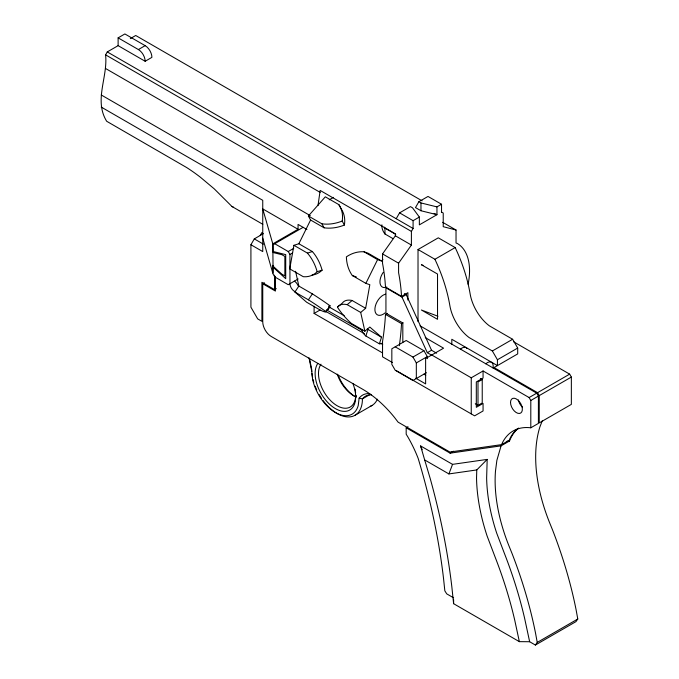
<?xml version="1.0" encoding="UTF-8"?>
<svg xmlns="http://www.w3.org/2000/svg" width="679" height="679" viewBox="0 0 679 679"><rect width="100%" height="100%" fill="white"/><g stroke="black" fill="none" stroke-linecap="round" stroke-linejoin="round"><path stroke-width="1.02" d="M418.018 321.668L418.018 249.524L438.294 237.82L455.185 247.572A119.47 68.978 60 0 1 470.148 293.982A32.77 18.919 60 0 0 489.33 325.818L512.628 339.271L517.695 348.047L517.704 353.903L494.049 367.56L537.556 392.674L539.245 395.602L539.245 422.915L571.353 404.378L571.353 377.066L569.656 374.137L513.672 341.817M451.807 344.474L451.807 339.271L497.427 365.608L497.427 359.751L492.36 350.975L469.062 337.522A32.77 18.919 60 0 1 449.871 305.677A119.47 68.978 60 0 0 434.916 259.276L418.018 249.524M529.645 641.731L524.646 618.45A313.002 180.716 60 0 0 504.599 553.911L496.714 533.185A148.226 85.579 60 0 1 486.639 477.982L487.183 459.403L476.777 469.936L476.539 478.118A155.347 89.687 60 0 0 487.098 535.977L495.178 557.238A305.889 176.608 60 0 1 514.767 620.309L519.35 641.647L529.645 641.731L535.391 645.05L575.936 621.641L577.778 619.01L576.148 610.048A325.012 187.65 60 0 0 552.494 529.824L549.778 523.127A136.199 78.637 60 0 1 539.881 426.955L541.621 422.448A73.383 42.37 60 0 1 542.283 420.853M387.276 313.367L385.502 314.394L385.069 320.59A241.334 139.331 -60 0 1 382.54 341.469L382.54 356.823L392.343 362.493M403.097 322.771L401.552 323.662L401.119 329.858A241.334 139.331 -60 0 1 399.345 345.704M369.096 393.574A32.881 18.987 60 0 0 360.379 396.791L359.123 398.191L358.232 405.465A33.432 19.301 60 0 1 335.401 412.509A33.432 19.301 60 0 1 312.561 379.094L311.712 371.158L308.996 357.799M262.781 224.282L231.946 206.484L214.199 188.813L200.373 177.219A86.335 29.834 45.1 0 0 186.717 167.577L106.679 121.269C93.694 100.288 108.003 77.262 105.585 54.846L107.274 51.918L118.121 45.654L145.153 61.263L151.909 57.359A9.557 5.517 60 0 0 145.153 45.654L124.877 33.95L118.121 37.854L118.121 45.654M317.984 205.61L320.165 190.434L395.348 233.839L395.348 235.791L382.54 253.921L382.54 263.427A241.334 139.331 -60 0 1 385.069 281.378L385.502 287.081L401.552 296.35L407.892 292.691L407.892 300.042M293.922 245.306L289.738 268.884L303.25 276.684A34.952 24.164 72.6 0 0 317.169 271.719L322.109 270.174A34.952 24.164 72.6 0 0 312.374 251.553L298.862 243.753L293.922 245.306L307.434 253.106A34.952 24.164 72.6 0 1 317.169 271.719M362.263 329.425A34.952 9.421 18.6 0 0 365.828 335.986L379.34 343.795L381.539 337.251L369.826 327.049L364.878 331.199L360.693 312.45L365.642 308.3L369.826 284.722L365.862 283.364L352.342 275.555A34.952 28.357 -71 0 1 346.375 256.857A34.952 28.357 -71 0 1 364.063 251.816L368.026 253.182L381.539 260.982L382.897 259.446M365.828 335.986L368.026 329.442A34.952 9.421 18.6 0 1 367.28 328.755M452.537 464.36L420.59 445.916L424.664 459.929L448.904 473.925L452.537 464.36L487.183 459.403M518.654 428.076A73.383 42.37 60 0 0 509.522 440.977L501.077 445.857L496.875 460.337L495.475 471.15A136.199 78.637 60 0 0 509.225 546.536L511.941 553.232A325.012 187.65 60 0 1 535.595 633.465L537.233 642.427L535.391 645.05M264.437 282.787L262.748 283.763L262.748 321.812A11.95 6.9 60 0 0 271.193 336.445L362.611 389.22A90.621 52.317 60 0 1 394.694 417.687L398.098 422.151L449.863 452.036L501.611 444.626L502.443 442.733A73.383 42.37 60 0 1 530.8 427.795L538.405 423.407L538.405 396.086L536.716 393.166L420.08 325.827M298.862 243.753L310.583 220.013L308.376 216.007L325.317 196.817L338.838 204.617L341.036 208.623A34.952 26.931 -28.8 0 1 344.389 225.046A34.952 26.931 -28.8 0 1 324.095 227.813L310.583 220.013M365.862 283.364L377.583 259.624L381.539 260.982M276.26 288.643L274.571 289.619L261.899 282.303L261.899 321.32L257.68 318.884L250.916 307.18L250.916 244.746L254.294 238.889L263.427 233.618M260.21 235.477L261.899 232.549M396.197 218.723L399.575 212.867L410.413 206.611L412.518 207.825L419.359 217.059L419.359 224.859L436.953 214.7L436.953 206.891L441.537 204.252L441.537 212.052M441.537 204.252L428.016 196.443L418.867 201.731L415.48 207.587L420.972 210.753L436.953 214.7L434.102 213.418M401.552 296.35L401.119 290.646A241.334 139.331 -60 0 0 398.59 272.695L398.59 263.189L411.398 245.06L411.398 231.403L413.087 228.475L413.087 220.675L399.575 212.867M298.862 286.08L312.374 293.88A34.952 3.191 33.7 0 1 330.062 305.813L326.098 311.746A34.952 3.191 33.7 0 1 320.132 310.023L306.619 302.214L294.898 292.012L298.862 286.08L295.56 271.277M294.898 292.012L308.41 299.821L312.374 293.88M364.878 331.199L351.366 323.399A34.952 15.184 49.9 0 1 337.446 307.197L342.386 303.038A34.952 15.184 49.9 0 1 352.121 300.491L365.642 308.3M337.446 307.197A34.952 15.184 49.9 0 1 347.181 304.65L352.121 300.491M361.873 330.24L326.794 310.014L330.002 307.341M130.3 38.627L135.715 35.495L422.1 200.831M118.121 37.854L138.389 49.559L145.153 45.654M329.222 199.83L333.499 197.36M273.043 252.512L281.912 254.701L284.866 256.416L284.866 275.92L281.912 274.214L273.043 266.168L272.797 243.871L298.056 229.29L298.056 224.409L306.925 229.527M303.131 227.329L273.043 244.703L273.043 251.493L285.715 254.633L285.715 278.679L273.043 267.178L273.043 273.968L274.732 276.896L288.244 284.705L298.157 278.976M274.732 243.727L288.244 251.536L293.727 248.37M295.475 291.758A6.213 3.59 60 0 1 289.95 283.669L289.933 254.464L292.674 252.877M413.087 220.675L419.359 217.059M314.105 306.187L314.105 313.418L320.021 310.006M326.794 310.014L328.551 308.996M434.916 259.276L455.185 247.572M402.817 342.437L402.817 322.932L385.935 313.18L385.935 287.82L401.985 297.088L406.203 294.652L431.53 350.245L436.597 353.173M395.212 346.833L412.951 357.069L423.934 350.729L427.312 356.585L427.312 358.665M401.985 297.088L427.312 352.681L431.53 350.245M416.329 378.534L416.329 362.925L427.312 356.585M370.437 394.253L362.433 398.87A35.843 20.693 60 0 1 349.116 416.94A35.843 20.693 60 0 1 323.17 400.661M426.404 372.72L412.951 380.486L395.212 370.242L391.834 364.385L391.834 348.777L406.195 340.493L423.934 350.729M355.007 415.276L371.905 405.524M492.36 350.975L512.628 339.271M497.427 359.751L517.695 348.047M431.751 354.998L471.243 377.796L483.066 370.972L529.111 397.554L530.8 400.483L530.8 427.795M482.234 379.51L477.999 381.946L477.999 405.355L482.234 402.919L482.234 379.51L480.401 378.449M453.614 597.834L446.731 593.862L444.838 590.849L443.531 578.423A529.331 305.609 60 0 0 418.162 458.384A90.621 52.317 60 0 0 407.977 437.149L406.186 434.204L406.178 427.795L408.011 426.735M529.111 397.554L536.716 393.166M537.556 392.674L569.656 374.137M530.8 400.483L538.405 396.086M539.245 395.602L571.353 377.066M406.178 427.795L450.109 453.156L453.487 451.204M501.611 444.626L509.216 440.238L510.048 438.345A73.383 42.37 60 0 1 517.805 428.568M537.233 642.427L577.778 619.01M385.613 294.143L383.482 294.958A11.704 6.756 -60 0 0 374.927 310.337A11.704 6.756 -60 0 0 385.01 312.943M307.434 253.106L312.374 251.553M386.852 287.064L384.823 287.565A11.467 6.62 -60 0 1 383.245 272.347M506.398 441.426L509.522 440.977M450.109 453.156L501.077 445.857M448.904 473.925L476.777 469.936M379.34 343.795L382.515 343.727M359.123 398.191L362.433 398.87A30.496 17.612 60 0 1 371.506 394.779M418.867 201.731L420.972 202.945L436.953 206.891M468.111 284.195A59.735 34.485 -60 0 0 457.179 243.396L456.033 243.048L456.033 230.02L443.226 226.684L443.226 213.028L441.384 211.967M352.342 275.555L356.305 276.913M423.348 265.464L421.396 264.734L437.531 274.044L437.531 319.317L421.396 310.006L437.938 316.244M442.657 222.296L456.033 230.02M107.274 51.918L413.087 228.475M105.585 54.846L411.398 231.403M384.263 227.168A34.952 20.175 0 0 0 384.959 228.127L395.772 234.374M105.585 68.503L320.165 192.386M395.348 235.791L411.398 245.06M381.887 224.834A34.952 20.175 0 0 0 384.959 233.983L393.073 238.668M382.54 253.921L398.59 263.189M101.222 94.95L310.295 215.659M308.376 216.007L321.897 223.815L324.095 227.813M364.063 251.816L377.583 259.624M101.222 107.07L262.748 200.322L262.748 251.569L250.916 244.746M298.056 229.29L262.748 208.903L272.797 243.871M385.502 314.394L401.552 323.662M254.294 238.889L263.393 244.143M425.275 337.599L443.574 348.174L425.623 358.537L425.623 383.898L415.769 378.211M347.181 304.65L360.693 312.45M427.312 352.681L431.844 355.295M328.67 306.73L344.228 315.71M368.026 329.442L381.539 337.251M325.351 311.135L364.504 333.737M380.885 343.192L382.71 344.245M423.934 374.146L425.767 375.198M475.258 403.767L477.999 405.355M262.748 283.763L275.419 291.079L275.419 276.616M314.105 313.418L382.387 352.842M396.052 370.488L474.621 415.845L483.066 410.965L483.066 403.411L476.31 407.315L476.31 381.946L483.066 378.05L483.066 370.972M424.664 459.929L430.138 478.288A548.454 316.652 60 0 1 451.841 586.826L453.614 603.69L519.35 641.647M404.378 293.6L406.203 294.652M412.951 357.069L416.329 362.925M288.244 251.536L289.933 254.464M338.838 204.617A34.952 26.931 -28.8 0 1 342.191 221.04L344.389 225.046M420.59 445.916L422.177 449.719M273.043 266.168L272.797 265.328L272.797 273.136L262.748 238.168M309.632 359.242L311.746 369.605A35.843 20.693 60 0 0 311.797 371.54M471.243 377.796L471.243 413.893M453.614 599.786L453.614 603.69M420.972 202.945L420.972 210.753M384.959 228.127L384.959 233.983M274.571 275.156L274.571 289.619M233.143 206.942A17.323 9.998 -60 0 1 231.946 206.484M138.389 49.559A9.557 5.517 60 0 1 145.153 61.263M294.338 281.131A6.213 3.59 60 0 1 298.149 285.859M522.507 407.171A8.36 4.829 60 0 1 518.332 399.923M355.686 394.974A26.303 15.184 60 0 1 332.277 402.206A26.303 15.184 60 0 1 320.98 364.199M355.058 389.05A26.303 15.184 60 0 1 355.618 393.073M355.923 396.969A26.303 15.184 60 0 1 337.225 374.137M352.953 383.643A28.671 16.551 60 0 1 335.401 408.622A28.671 16.551 60 0 1 317.84 363.375M355.669 396.918A28.671 16.551 60 0 1 338.117 375.08M377.397 399.201A35.843 20.693 60 0 1 370.276 406.305M321.371 398.115A35.843 20.693 60 0 1 319.164 394.584M316.753 389.975A35.843 20.693 60 0 1 315.141 386.198M313.817 382.396A35.843 20.693 60 0 1 313.027 379.544M312.603 377.677A35.843 20.693 60 0 1 311.958 373.552M356.119 395.526A49.745 28.722 60 0 1 355.94 397.3M485.757 363.8A8.36 4.829 -60 0 1 493.005 367.976M460.413 349.167A8.36 4.829 -60 0 1 467.067 348.505M342.191 221.04A34.952 26.931 -28.8 0 1 321.897 223.815M330.062 305.813A34.952 3.191 33.7 0 1 328.865 305.991M322.109 270.174A34.952 24.164 72.6 0 1 312.026 275.097M308.41 299.821A34.952 3.191 33.7 0 1 326.098 311.746M510.523 402.426A8.36 4.829 60 0 0 519.393 413.469A8.36 4.829 60 0 0 519.393 401.637A8.36 4.829 60 0 0 510.523 402.426"/></g></svg>
